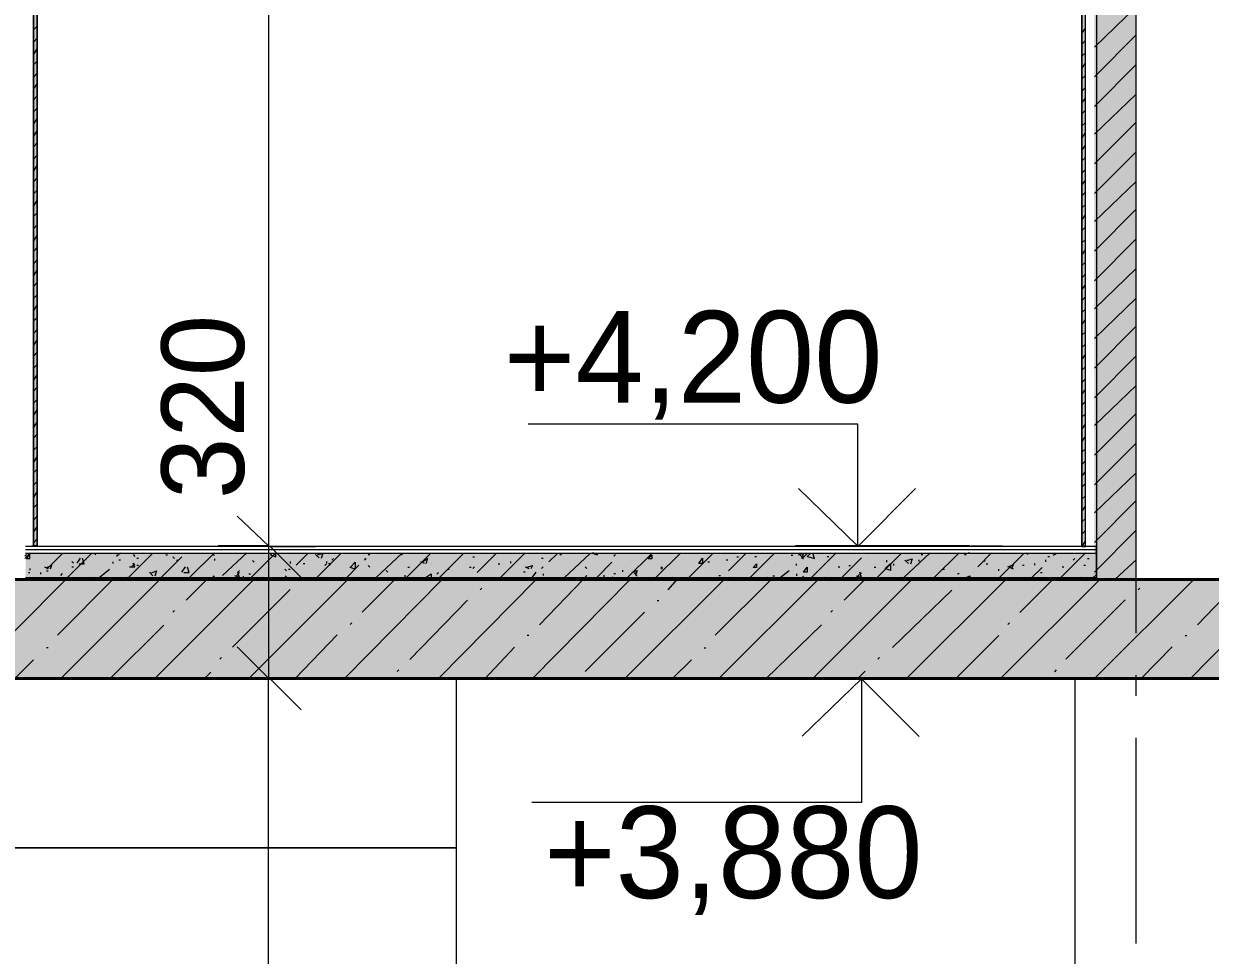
# Model space of a CAD drawing. Header units: millimetres. Extents: x -136833 to 49383, y -8033 to 344618.
# Drawn here: x -40797 to -37917, y 51863 to 54124 of the extents above; entities that cross this region are included whole.
import ezdxf

# ---------------------------------------------------------------- set-up
doc = ezdxf.new("R2010")
doc.units = ezdxf.units.MM
doc.layers.add('PDF _Геометрия', color=7, linetype='Continuous', true_color=0x1d1d1d)
doc.layers.add('PDF _Сплошная заливка', color=7, linetype='Continuous', true_color=0xffffff)
doc.layers.add('PDF _Текст', color=7, linetype='Continuous')

msp = doc.modelspace()

# ---------------------------------------------------------------- hatches: boundary and pattern name
at = {"layer": 'PDF _Сплошная заливка', "transparency": 33554559}
h = msp.add_hatch(color=256, dxfattribs=at)
h.paths.add_polyline_path([(-77398.8375915002, 52535.51989196878), (-77398.8375915002, 52776.42463318465), (-103546.0112988801, 52776.42463318465), (-103546.0112988801, 52535.51989196878)])
h.paths.add_polyline_path([(146.768885612255, 52535.51989196878), (146.768885612255, 52776.42463318465), (-22999.65702283529, 52776.42463318465), (-22999.65702283529, 52535.51989196878)])
h.paths.add_polyline_path([(-23351.00181990939, 52535.51989196878), (-23351.00181990939, 52776.42463318465), (-26352.24833949412, 52776.42463318465), (-26352.24833949412, 52535.51989196878)])
h.paths.add_polyline_path([(-26398.81210778105, 52535.51989196878), (-26398.81210778105, 52776.42463318465), (-44097.27712665802, 52776.42463318465), (-44097.27712665802, 52535.51989196878)])
h.paths.add_polyline_path([(-45350.26580056082, 52535.51989196878), (-45350.26580056082, 52776.42463318465), (-50899.8203663938, 52776.42463318465), (-50899.8203663938, 52535.51989196878)])

# ---------------------------------------------------------------- linework, layer by layer
at = {"layer": 'PDF _Геометрия', "color": 7, "lineweight": 9}
for points in [[(-40202.82272599731, 61293.74813875536), (-40202.82272599731, 60933.93901848785), (-40202.82272599731, 57056.43696402227), (-40202.82272599731, 56734.74370168302), (-40202.82272599731, 52857.24164721744), (-40202.82272599731, 52535.49126965579), (-40325.4977790884, 52535.49126965579)], [(-38193.56791830498, 56733.29451778366), (-38193.56791830498, 52775.05644337363), (-40792.75856979263, 52775.05644337363)], [(-40777.10591135691, 52856.9506662601), (-40773.13522599732, 52856.9506662601), (-40773.13522599732, 56734.4927905751), (-40777.10591135691, 56734.4927905751)], [(-40773.13522599732, 56733.58456778698), (-40773.13522599732, 52855.872159851)], [(-40764.36118753577, 52856.84600328846), (-40764.36118753577, 56734.41557387019), (-40764.36118753577, 52856.84600328846), (-40772.86823685149, 52856.84600328846)], [(-38228.63123679247, 52855.74869792977), (-38219.89003368959, 52855.74869792977), (-38219.89003368959, 56733.46248919894), (-38228.63123679247, 56733.46248919894)], [(-38223.97039816066, 52856.79724020677), (-38219.89003368959, 52856.79724020677), (-38219.89003368959, 56734.33603841729), (-38223.97039816066, 56734.33603841729)], [(-38198.58485882911, 52776.31930365739), (-38097.05349522806, 52776.31930365739), (-38097.05349522806, 56734.32010157034), (-38198.58485882911, 56734.32010157034)], [(-38097.05349522806, 53995.48626916441), (-38097.05349522806, 54050.50996688622)], [(-38097.05349522806, 53398.62340887152), (-38097.05349522806, 53898.09896092497)], [(-40202.82272599731, 53314.39232659597), (-40202.82272599731, 52874.13064130221), (-40202.82272599731, 52696.3950131949)], [(-38097.05349522806, 53246.21240291028), (-38097.05349522806, 53296.9780817933)], [(-38772.65445676653, 52856.36246844574), (-38772.65445676653, 53152.64575729634), (-39572.74238659554, 53152.64575729634)], [(-38097.05349522806, 52645.09010587246), (-38097.05349522806, 53144.6254842293)], [(-38193.56791830498, 52775.05644337363), (-38193.56791830498, 52779.31156364099), (-38193.56791830498, 52838.59288907216), (-38193.56791830498, 52847.04477465105), (-38193.56791830498, 52855.49666022994), (-40792.75856979263, 52855.49666022994)], [(-38193.56791830498, 52847.04477465105), (-40792.75856979263, 52847.04477465105)], [(-40202.82272599731, 52857.24164721744), (-40325.4977790884, 52857.24164721744)], [(-40194.4472872585, 52855.18091159709), (-40088.76022599731, 52855.18091159709)], [(-38623.49580292037, 52857.14333699091), (-38924.07492740938, 52857.14333699091)], [(-38500.65926445882, 52857.10812057676), (-38776.06708428203, 52857.10812057676)], [(-38421.69291830498, 52856.42892868872), (-38497.86829989692, 52856.42892868872)], [(-38193.56791830498, 52838.59288907216), (-40792.75856979263, 52838.59288907216)], [(-38193.56791830498, 52779.31156364099), (-40792.75856979263, 52779.31156364099)], [(-40325.4977790884, 48653.76696809548), (-40202.82272599731, 48653.76696809548), (-40202.82272599731, 52535.49126965579), (-43847.69714427395, 52535.49126965579)], [(-40194.4472872585, 52533.43483176187), (-40088.76022599731, 52533.43483176187)], [(-39746.57272599731, 48652.80952717979), (-39746.57272599731, 52534.65580984105)], [(-39742.88810325396, 52533.75619896383), (-39641.28426445884, 52533.75619896383)], [(-38342.72657215114, 52533.99652970852), (-39642.31642062905, 52533.99652970852)], [(-38763.88041830498, 52534.54694515248), (-38763.88041830498, 52233.94997548147), (-39564.0426850224, 52233.94997548147)], [(-38614.72176445882, 52534.30363191941), (-38915.32877198349, 52534.30363191941)], [(-37614.48137984345, 52535.03238124591), (-38765.70325196529, 52535.03238124591)], [(-38343.50504493757, 52534.24093782371), (-38246.21214907423, 52534.24093782371), (-38246.21214907423, 48652.29926068941)], [(-38097.05349522806, 52492.68052365237), (-38097.05349522806, 52543.50318135647)], [(-38097.05349522806, 51891.61520543564), (-38097.05349522806, 52391.09359913638)]]:
    msp.add_lwpolyline(points, dxfattribs=at)
for points in [[(-38228.66407215114, 56733.55752171383), (-38228.66407215114, 52855.79363435723)], [(-39746.57272599731, 52124.05865458692), (-43844.52586450032, 52124.05865458692)]]:
    msp.add_lwpolyline(points, close=True, dxfattribs=at)
at = {"layer": 'PDF _Геометрия', "lineweight": 9}
for points in [[(-38198.58485882911, 54067.43090874146), (-38097.05349522806, 54164.8182228159)], [(-38198.58485882911, 53995.48626916441), (-38097.05349522806, 54097.0731878454)], [(-38198.58485882911, 53923.48179744899), (-38097.05349522806, 54025.12712452719)], [(-38198.58485882911, 53855.79517671071), (-38097.05349522806, 53953.12408238793)], [(-38198.58485882911, 53783.79212873644), (-38097.05349522806, 53885.43745581466)], [(-38198.58485882911, 53711.84606541823), (-38097.05349522806, 53813.43440784038)], [(-38198.58485882911, 53644.1024600239), (-38097.05349522806, 53741.48834452219)], [(-38198.58485882911, 53572.1563967057), (-38097.05349522806, 53673.74331538669)], [(-38198.58485882911, 53500.2103275525), (-38097.05349522806, 53601.79867580964)], [(-38198.58485882911, 53432.46672215815), (-38097.05349522806, 53529.85261249145)], [(-38198.58485882911, 53360.52065883996), (-38097.05349522806, 53457.84814077603)], [(-38198.58485882911, 53288.51618712453), (-38097.05349522806, 53390.10452954667)], [(-38198.58485882911, 53216.57154754749), (-38097.05349522806, 53318.15846622847)], [(-38198.58485882911, 53148.82651841199), (-38097.05349522806, 53246.21240291028)], [(-38198.58485882911, 53076.8804550938), (-38097.05349522806, 53178.46879751592)], [(-38198.58485882911, 53004.93581551674), (-38097.05349522806, 53106.52273419773)], [(-38198.58485882911, 52937.19078054625), (-38097.05349522806, 53034.5182624823)], [(-38198.58485882911, 52865.2461409692), (-38097.05349522806, 52966.83305965018)], [(-38198.58485882911, 52793.24166925378), (-38097.05349522806, 52894.82858793475)], [(-40794.65323447164, 52831.70267647122), (-40790.68330292038, 52835.89823577772)], [(-40794.38500737627, 52826.32181630146), (-40781.90926445884, 52839.02320839516), (-40790.41469892087, 52826.32181630146), (-40781.90926445884, 52826.32181630146), (-40781.90926445884, 52839.02320839516)], [(-40740.96742411262, 52800.22942846373), (-40702.94291830499, 52838.30935763197)], [(-40691.81901225552, 52779.51385262348), (-40632.7506106127, 52838.75141640096)], [(-40680.59563422577, 52819.04298519581), (-40676.62080292038, 52814.84224766175)], [(-40667.58946443525, 52814.63569408424), (-40659.07272599731, 52827.35396670664)], [(-40662.79219541843, 52813.51198816864), (-40650.29868753576, 52813.51198816864), (-40654.27464955363, 52826.23147222145)], [(-40623.97657215115, 52839.73042036019), (-40623.97657215115, 52835.52728719496)], [(-40580.10637984346, 52813.95414748273), (-40580.10637984346, 52818.21615012253)], [(-40571.33234138192, 52835.05264099148), (-40571.33234138192, 52830.84711787184)], [(-40571.08392305369, 52831.83032848459), (-40562.55830292038, 52840.29905431289)], [(-40566.53803397989, 52823.3616026563), (-40562.55830292038, 52823.3616026563)], [(-40542.75553069898, 52780.29005226486), (-40483.59195676654, 52839.5661180906)], [(-40531.44338775039, 52835.71088576863), (-40527.46214907424, 52831.5033767062)], [(-40522.66972619301, 52827.20119735618), (-40518.6881106127, 52827.20119735618)], [(-40464.06866357669, 52779.69134732521), (-40413.39964907421, 52830.47154981059)], [(-40452.48043373402, 52835.04571204934), (-40448.49580292038, 52835.04571204934)], [(-40434.93311061924, 52830.65228728496), (-40430.94772599731, 52826.44039664536)], [(-40426.15944906187, 52822.07946647106), (-40422.17368753576, 52822.07946647106)], [(-40393.69204914247, 52781.13377768353), (-40334.43330292037, 52840.3897377097)], [(-40338.4228334881, 52835.09122495266), (-40334.43330292037, 52835.09122495266)], [(-40334.43330292037, 52825.57504972975), (-40334.43330292037, 52821.35877751297)], [(-40314.77608831842, 52784.66449254425), (-40255.46695676653, 52839.69529262841)], [(-40244.62856758594, 52780.90087114692), (-40185.27464907423, 52840.13775269718)], [(-40241.912556357, 52821.56515094602), (-40237.91887984346, 52817.34449144841)], [(-40198.04424857011, 52834.90922812008), (-40194.04868753576, 52839.13187924637)], [(-40197.8309265007, 52834.83073599025), (-40185.27464907423, 52830.60768653822), (-40185.27464907423, 52839.11090573423)], [(-40150.17849522807, 52818.64662939196), (-40150.17849522807, 52814.42199234603)], [(-40136.01045198526, 52809.80316430722), (-40106.30830292037, 52839.44813887921)], [(-40088.55621614595, 52836.02609178425), (-40079.98618753576, 52827.56905043126)], [(-40086.79664593785, 52779.50916522962), (-40027.34195676653, 52838.73217847761)], [(-40083.78382280392, 52834.92347206852), (-40071.21214907423, 52839.15169404123), (-40075.21298676687, 52826.46702240923)], [(-40062.4381106127, 52818.9629757726), (-40062.4381106127, 52814.7343554747)], [(-40048.89200209476, 52821.95795553263), (-40044.89003368962, 52826.18737819643)], [(-39969.92904807837, 52822.34058744146), (-39965.92368753576, 52826.57358931653)], [(-39969.92904807837, 52825.54432100158), (-39965.92368753576, 52825.54432100158)], [(-39961.15538652099, 52836.001023845), (-39957.14964907423, 52836.001023845)], [(-39957.14964907423, 52840.23442404527), (-39957.14964907423, 52840.23442404527)], [(-39941.73669992448, 52780.32051009595), (-39878.18330292038, 52839.58240154383)], [(-39939.60157215114, 52840.09932195117), (-39939.60157215114, 52840.09932195117)], [(-39878.18330292038, 52834.25786497417), (-39878.18330292038, 52838.49485010122)], [(-39867.00928192305, 52780.74879156777), (-39807.99099522807, 52839.99649757337)], [(-39834.13251614006, 52818.97995419426), (-39825.53907215116, 52814.74057338706)], [(-39829.37105301875, 52817.88465381801), (-39816.76503368962, 52826.30685404993), (-39820.77680160299, 52813.64488041458)], [(-39788.09283380398, 52780.0508509693), (-39729.02464907423, 52839.29124852437)], [(-39706.71920135709, 52830.63125280348), (-39702.7025336896, 52830.63125280348)], [(-39696.54785832677, 52792.0681629789), (-39650.05830292038, 52838.6179740535)], [(-39639.0284318013, 52780.873694325), (-39579.86599522807, 52840.0950302293)], [(-39614.96214907423, 52815.03547482916), (-39614.96214907423, 52819.28440971214)], [(-39540.01963176696, 52827.03124827908), (-39535.99580292038, 52827.03124827908)], [(-39522.17162310236, 52818.26944655881), (-39500.89964907423, 52839.42633377448)], [(-39518.44772599729, 52825.84069364215), (-39518.44772599729, 52825.84069364215)], [(-39496.15132398011, 52836.15879254623), (-39492.12561061268, 52836.15879254623)], [(-39485.22426416389, 52779.46828933727), (-39421.93330292038, 52838.73192013493)], [(-39417.18836996373, 52839.72331949534), (-39413.15926445884, 52839.72331949534)], [(-39417.04690888415, 52839.62364240281), (-39404.38522599729, 52835.42274751147), (-39404.38522599729, 52839.62364240281)], [(-39407.28271399735, 52779.008475543), (-39369.28907215115, 52817.12018099069)], [(-39364.54640061947, 52831.87374806005), (-39360.5150336896, 52836.07660188143)], [(-39332.13113356048, 52779.2110096043), (-39272.77464907423, 52838.51121385736)], [(-39325.41887984345, 52822.03592678548), (-39325.41887984345, 52822.03592678548)], [(-39261.98317967688, 52780.73207311601), (-39202.58234138192, 52839.96113016178)], [(-39220.13041830499, 52839.10647949451), (-39220.13041830499, 52839.10647949451)], [(-39183.06673155783, 52780.05270065073), (-39123.61599522806, 52839.33151720321)], [(-39158.71214907421, 52818.45061145536), (-39158.71214907421, 52818.45061145536)], [(-39136.43120012771, 52818.2376297422), (-39132.3900336896, 52818.2376297422)], [(-39092.56289234082, 52823.10548717527), (-39088.51984138192, 52823.10548717527)], [(-39086.81967348122, 52796.2730273389), (-39044.64964907421, 52838.61793493098)], [(-39066.24190766871, 52830.29654121165), (-39062.19772599731, 52830.29654121165)], [(-39034.00232955514, 52779.80044701805), (-38974.45734138192, 52839.05750370753)], [(-39027.10157215115, 52838.45062424493), (-39027.10157215115, 52838.45062424493)], [(-39022.37359988183, 52830.97163280797), (-39018.3275336896, 52830.97163280797)], [(-38934.63698430806, 52834.43533985304), (-38930.58714907421, 52834.43533985304)], [(-38916.99422344436, 52835.24090272599), (-38904.2650336896, 52839.52210194997), (-38908.31599963595, 52826.79432385296)], [(-38912.943257498, 52834.1999092818), (-38904.2650336896, 52825.75333619425)], [(-38908.22136931383, 52825.67390552759), (-38895.49099522806, 52838.40427961336)], [(-38895.39679542863, 52830.86153376991), (-38886.71695676653, 52839.36901976897)], [(-38894.72776349871, 52830.78478569985), (-38877.94291830499, 52826.56031455807), (-38881.99501496382, 52839.2916452541)], [(-38884.36115307001, 52780.59017040466), (-38825.29868753576, 52839.88306200587)], [(-38846.90036873432, 52831.52049913567), (-38842.84676445882, 52831.52049913567)], [(-38810.23317904118, 52781.08597522879), (-38763.88041830498, 52827.67072573838)], [(-38746.33234138192, 52839.17500574579), (-38746.33234138192, 52839.17500574579)], [(-38746.33234138192, 52826.48391592781), (-38746.33234138192, 52826.48391592781)], [(-38726.52729169841, 52779.22224757524), (-38667.36599522807, 52838.4982393664)], [(-38711.23618753576, 52821.9680961798), (-38711.23618753576, 52821.9680961798)], [(-38702.46214907421, 52817.60663047533), (-38702.46214907421, 52821.83896036725)], [(-38660.44307226298, 52780.68603430599), (-38597.17368753575, 52839.94794065036)], [(-38658.51955749211, 52822.46990949778), (-38649.81791830498, 52814.00054026493)], [(-38653.87981447206, 52822.46990949778), (-38649.81791830498, 52822.46990949778)], [(-38653.80859952867, 52821.35770932923), (-38641.04387984346, 52825.5927897837), (-38645.1061529147, 52812.88755422191)], [(-38623.49580292037, 52819.01914737568), (-38623.49580292037, 52823.25501370517)], [(-38618.78516824257, 52835.89815459095), (-38614.72176445882, 52835.89815459095)], [(-38586.23052603478, 52781.13248702678), (-38526.98137984343, 52840.38021591269)], [(-38553.30349522807, 52817.39316976642), (-38553.30349522807, 52817.39316976642)], [(-38513.50122955407, 52836.01878788654), (-38509.43330292037, 52836.01878788654)], [(-38504.72756799667, 52840.2008229176), (-38500.65926445882, 52840.2008229176)], [(-38481.73204541387, 52805.84170052235), (-38448.01503368959, 52839.73470352495)], [(-38465.56311061268, 52822.93477143938), (-38465.56311061268, 52818.69183223476)], [(-38428.39666466319, 52779.77382655359), (-38369.04868753575, 52839.06214846764)], [(-38404.14484138192, 52835.09244562864), (-38404.14484138192, 52835.09244562864)], [(-38364.34898307867, 52839.99813568634), (-38360.2746490742, 52835.75048705049)], [(-38316.40445676653, 52818.48825211427), (-38316.40445676653, 52822.68101802261)], [(-38311.70701373443, 52831.06941820004), (-38307.63041830498, 52831.06941820004)], [(-38298.81708506995, 52834.11160730381), (-38290.0823413819, 52838.36240525858)], [(-38279.33135114556, 52780.57349460711), (-38219.89003368959, 52839.83981900443)], [(-38250.2913828328, 52822.09586543585), (-38246.21214907423, 52826.34862225231)], [(-38215.19673660329, 52826.03907475996), (-38211.11599522806, 52826.03907475996)], [(-38147.81917411109, 52776.31930365739), (-38097.05349522806, 52822.88394835771)], [(-40785.87957291427, 52792.46896803038), (-40781.90926445884, 52792.46896803038)], [(-40781.90926445884, 52801.99605259881), (-40781.90926445884, 52797.7433353678)], [(-40755.58714907423, 52788.0003603073), (-40755.58714907423, 52792.19612896989)], [(-40746.54854374743, 52805.82105594354), (-40738.03907215115, 52801.62172247846)], [(-40742.01126512738, 52796.28944931104), (-40738.03907215115, 52796.28944931104)], [(-40741.74788259315, 52804.69233176779), (-40729.2650336896, 52808.94747127935), (-40733.23760357001, 52800.43719225621)], [(-40706.91661889789, 52785.41810568872), (-40702.94291830499, 52789.67445634056)], [(-40680.59563422577, 52806.32850920429), (-40676.62080292038, 52806.32850920429)], [(-40614.45001186329, 52779.10837099604), (-40588.88041830499, 52800.30260934727)], [(-40606.42849522809, 52796.18769296573), (-40606.42849522809, 52796.18769296573)], [(-40539.97223759112, 52806.08756907194), (-40527.46214907424, 52806.08756907194), (-40531.44338775039, 52814.55950874063)], [(-40535.99099891496, 52805.06449941815), (-40527.46214907424, 52813.47951754299)], [(-40522.66972619301, 52810.25572531335), (-40518.6881106127, 52810.25572531335)], [(-40492.12484374152, 52793.03382794454), (-40483.59195676654, 52784.55649575235)], [(-40487.33511280798, 52791.85596518518), (-40474.81791830499, 52796.12281238609), (-40478.80141840613, 52783.43616146882)], [(-40413.16576442934, 52793.37375075649), (-40404.6256106127, 52806.07000458863)], [(-40408.37942563326, 52792.25705111677), (-40395.85157215115, 52792.25705111677), (-40399.83846438976, 52804.95449961931)], [(-40285.55946780594, 52784.83924449664), (-40273.01503368962, 52780.56311188691), (-40277.00720258648, 52793.27737118446), (-40273.01503368962, 52797.49643167762)], [(-40281.56729890905, 52783.75629395794), (-40273.01503368962, 52792.25148706082)], [(-40250.68621791436, 52788.79867100898), (-40246.69291830501, 52788.79867100898)], [(-40162.94960234061, 52800.74378412274), (-40158.95253368962, 52796.51954540202)], [(-40158.95253368962, 52809.19226727269), (-40158.95253368962, 52809.19226727269)], [(-40154.17594078324, 52800.66368785914), (-40150.17849522807, 52800.66368785914)], [(-40150.17849522807, 52797.5234384533), (-40150.17849522807, 52797.5234384533)], [(-40119.08129455372, 52814.10799366771), (-40115.08234138192, 52814.10799366771)], [(-40066.4393252095, 52809.42032510824), (-40062.4381106127, 52813.64895112057)], [(-40057.66566365212, 52814.66004103814), (-40053.66407215115, 52810.43102241505)], [(-40013.21310210983, 52780.15939624465), (-39983.47176445885, 52809.78483853667)], [(-39961.15538652099, 52809.57124603255), (-39957.14964907423, 52805.3378401114)], [(-39917.28707873411, 52797.5450282625), (-39913.27945676653, 52793.30963643624)], [(-39864.64510938985, 52805.55219871287), (-39860.63522599729, 52805.55219871287)], [(-39820.59819888823, 52780.74879156777), (-39807.99099522807, 52789.22913502503), (-39807.99099522807, 52780.74879156777)], [(-39807.99099522807, 52813.58180174576), (-39807.99099522807, 52813.58180174576)], [(-39794.45581693086, 52788.00962538025), (-39790.44291830499, 52792.25059375927)], [(-39768.13483225873, 52800.48431419331), (-39764.12080292038, 52800.48431419331)], [(-39755.34676445884, 52796.17986382607), (-39755.34676445884, 52796.17986382607)], [(-39715.49286291447, 52805.27796770286), (-39711.47657215114, 52805.27796770286)], [(-39706.71920135709, 52802.06360429018), (-39702.7025336896, 52806.25113356977)], [(-39676.38041830499, 52797.58168003937), (-39676.38041830499, 52797.58168003937)], [(-39645.30357045546, 52813.13452261821), (-39641.28426445884, 52813.13452261821)], [(-39583.88793955385, 52793.56778683372), (-39579.86599522807, 52793.56778683372)], [(-39579.70881613417, 52806.1515161913), (-39571.09195676654, 52801.95808711262)], [(-39574.95828323357, 52805.06391238436), (-39562.31791830499, 52809.25773440057), (-39566.34061643909, 52800.81258755019)], [(-39562.16235406479, 52780.65024486045), (-39553.54387984345, 52793.34790613288)], [(-39540.01963176696, 52801.6311673826), (-39535.99580292038, 52805.88368719236)], [(-39535.99580292038, 52788.93112693437), (-39535.99580292038, 52784.73613185237)], [(-39483.35157215115, 52788.50295211124), (-39483.35157215115, 52788.50295211124)], [(-39434.73569307846, 52805.9820158239), (-39430.70734138193, 52801.78230549829)], [(-39364.54640061947, 52789.49798703433), (-39360.5150336896, 52789.49798703433)], [(-39342.96695676654, 52793.6119074064), (-39342.96695676654, 52797.81554710173)], [(-39320.54551344841, 52793.26722580685), (-39307.87080292037, 52797.53010207175), (-39311.90443127521, 52784.797726722)], [(-39316.51188509357, 52792.22928205909), (-39307.87080292037, 52783.761194351)], [(-39311.90443127521, 52792.22928205909), (-39307.87080292037, 52792.22928205909)], [(-39250.48880037358, 52805.4310256519), (-39246.4525336896, 52805.4310256519)], [(-39250.48880037358, 52802.2602739995), (-39246.4525336896, 52802.2602739995)], [(-38960.76063406744, 52780.55662017072), (-38939.36118753576, 52797.44349092095)], [(-38921.81311061267, 52808.96402644839), (-38921.81311061267, 52813.18653290263)], [(-38921.81311061267, 52788.83299796657), (-38921.81311061267, 52784.61049151232)], [(-38886.71695676653, 52797.01101361189), (-38886.71695676653, 52797.01101361189)], [(-38842.84676445882, 52792.38652023135), (-38842.84676445882, 52792.38652023135)], [(-38820.57938406219, 52805.93278555106), (-38816.52464907421, 52805.93278555106)], [(-38794.25839939008, 52808.88953488285), (-38790.2025336896, 52808.88953488285)], [(-38776.62855735597, 52784.27301144006), (-38763.88041830498, 52780.04343790479), (-38767.93741471793, 52792.79016319657)], [(-38772.57156094302, 52783.22905456276), (-38763.88041830498, 52791.74762007847)], [(-38732.84276848845, 52805.18404713963), (-38728.78426445882, 52805.18404713963)], [(-38684.91407215114, 52808.99998108054), (-38684.91407215114, 52813.23309684748)], [(-38566.14319889832, 52800.50212105968), (-38562.0775336896, 52800.50212105968)], [(-38531.0485526688, 52789.6128585023), (-38526.98137984343, 52789.6128585023)], [(-38491.88522599729, 52792.49272631735), (-38491.88522599729, 52792.49272631735)], [(-38460.85926020981, 52813.34360713548), (-38456.78907215114, 52813.34360713548)], [(-38430.46695676653, 52796.18668530778), (-38430.46695676653, 52800.43119044787)], [(-38408.16868387403, 52806.41859861108), (-38395.37080292037, 52810.66467549906), (-38399.4436293082, 52802.23074110386)], [(-38404.0958574862, 52805.43021279645), (-38395.37080292037, 52801.18413590847)], [(-38373.12264463605, 52810.43647824027), (-38369.04868753575, 52810.43647824027)], [(-38350.79321225261, 52779.42535829058), (-38325.17849522807, 52804.80416727041)], [(-38342.72657215114, 52810.21173117134), (-38342.72657215114, 52814.46017150106)], [(-38329.25433684918, 52792.11476278049), (-38325.17849522807, 52792.11476278049)], [(-38290.0823413819, 52802.31736738261), (-38290.0823413819, 52802.31736738261)], [(-38276.61236750492, 52806.40436423548), (-38272.53426445884, 52806.40436423548)], [(-38223.97039816066, 52810.23582328679), (-38219.89003368959, 52810.23582328679)], [(-40935.38496054191, 52534.50090458818), (-40694.16887984348, 52775.83060657415)], [(-40773.13522599732, 52775.46020547792), (-40777.10591135691, 52779.65794511684)], [(-40715.35282215932, 52640.40517836568), (-40580.10637984346, 52775.87914911311)], [(-40707.28802286131, 52534.64323558459), (-40466.04387984346, 52775.94155562006)], [(-40689.36929578314, 52775.72330683924), (-40685.39484138193, 52779.98046491794)], [(-40632.7506106127, 52776.33303654769), (-40636.72732643888, 52780.59261690694)], [(-40553.53746098433, 52776.60890048592), (-40545.01022599731, 52780.87251797944)], [(-40492.36599522807, 52776.17981777267), (-40496.34874152087, 52780.38892013589)], [(-40479.18272456636, 52534.72909361606), (-40237.91887984346, 52776.05002630477)], [(-40408.61212594713, 52776.46441130915), (-40404.6256106127, 52780.67750261776)], [(-40402.68393094782, 52725.20380327417), (-40351.98137984346, 52775.96059233156)], [(-40382.291141275, 52779.37245391119), (-40378.30349522809, 52779.37245391119)], [(-40343.20734138192, 52774.84410291458), (-40347.1964950455, 52779.05998250336)], [(-40338.4228334881, 52783.24121866737), (-40334.43330292037, 52783.24121866737)], [(-40268.23354102911, 52776.25636986625), (-40264.24099522807, 52780.5329061894)], [(-40264.24099522807, 52783.66792092692), (-40264.24099522807, 52779.44846210858)], [(-40251.0801912239, 52534.86761727403), (-40009.79387984346, 52776.15392865447)], [(-40224.36523324225, 52779.07185855091), (-40220.3708029204, 52779.07185855091)], [(-40220.3708029204, 52779.07185855091), (-40220.3708029204, 52779.07185855091)], [(-40211.59676445885, 52776.87525379925), (-40215.59157168487, 52781.0971025688)], [(-40162.94960234061, 52779.56544264706), (-40158.95253368962, 52783.84682353132)], [(-40145.40227922586, 52779.4574143483), (-40141.40445676654, 52779.4574143483)], [(-40141.40445676654, 52779.4574143483), (-40141.40445676654, 52779.4574143483)], [(-40119.08129455372, 52774.9857189808), (-40115.08234138192, 52779.21195503871)], [(-40062.4381106127, 52775.59135701062), (-40071.00975407659, 52779.81997730852)], [(-40018.96159991971, 52533.91805332621), (-39781.66887984345, 52775.21984763007), (-39785.68215537348, 52779.46121433429)], [(-39987.47637119312, 52777.01351555487), (-39983.47176445885, 52781.24572077955)], [(-39975.87656920165, 52695.79329198951), (-39895.73137984346, 52776.22499467499)], [(-39922.05349522807, 52775.40973874227), (-39926.06074029148, 52779.64473224333)], [(-39882.1924325046, 52779.2329529276), (-39878.18330292038, 52779.2329529276)], [(-39873.41877094722, 52784.43153027581), (-39869.40926445884, 52784.43153027581)], [(-39842.90574717475, 52775.68016442273), (-39834.31311061268, 52779.91914690419)], [(-39790.83808300244, 52534.04601536296), (-39553.54387984345, 52775.36329356022)], [(-39697.94553979972, 52775.49891101765), (-39693.92849522807, 52779.74426097386)], [(-39641.28426445884, 52776.11008409421), (-39645.30357045546, 52780.35782400158)], [(-39562.71737201621, 52534.1675855396), (-39325.41887984345, 52775.43989861992)], [(-39557.56695488171, 52775.36329356022), (-39553.54387984345, 52779.55750851393)], [(-39545.33233724553, 52665.31892773235), (-39439.48137984345, 52775.42538287545)], [(-39500.89964907423, 52775.9584833294), (-39504.92498553748, 52780.15505590815)], [(-39434.73569307846, 52780.60957042703), (-39430.70734138193, 52784.86827391641)], [(-39417.18836996373, 52776.19744626394), (-39413.15926445884, 52780.45554262646)], [(-39390.8673852916, 52784.45512900018), (-39386.83714907421, 52784.45512900018)], [(-39360.5150336896, 52776.83178732037), (-39369.15127130169, 52781.03464114176)], [(-39338.63091762211, 52534.28066700199), (-39097.29387984345, 52775.56131940968)], [(-39294.35710816046, 52779.41155356942), (-39290.32272599729, 52779.41155356942)], [(-39276.80978504573, 52776.04115196344), (-39272.77464907423, 52780.30562152913)], [(-39232.69408188121, 52750.09287855902), (-39211.35637984345, 52775.52326486808)], [(-39220.13041830499, 52776.65912022917), (-39224.16781570147, 52780.86826104205)], [(-39127.65753857033, 52774.74288747796), (-39123.61599522806, 52779.01413434403)], [(-39118.50056875388, 52640.16872406384), (-38983.23137984345, 52775.60867302014)], [(-39110.51441617191, 52534.38034426138), (-38869.16887984345, 52775.66794635671)], [(-39110.1102154556, 52785.17815609527), (-39106.06791830499, 52785.17815609527)], [(-39079.74580292037, 52776.47436636709), (-39083.78923078346, 52780.68979417149)], [(-39062.08818508768, 52780.47699643053), (-39053.42368753576, 52780.47699643053)], [(-39053.42368753576, 52780.47699643053), (-39053.42368753576, 52780.47699643053)], [(-38996.05261520969, 52776.73674034823), (-38992.00541830498, 52781.01395632024)], [(-38978.50529209495, 52784.02059584724), (-38974.45734138192, 52784.02059584724)], [(-38930.58714907421, 52775.20859259497), (-38934.63698430806, 52779.43070611169)], [(-38908.31599963595, 52779.1799182672), (-38904.2650336896, 52783.40320481097)], [(-38882.38946416645, 52534.52541122906), (-38641.04387984346, 52775.81575822256)], [(-38855.67403029169, 52776.60425178503), (-38851.62080292037, 52780.82989595062)], [(-38806.09802360396, 52724.97506031541), (-38755.10637984343, 52775.73610084606)], [(-38790.2025336896, 52775.0043711908), (-38794.25839939008, 52779.23277170765)], [(-38706.52178381632, 52775.28195166469), (-38702.46214907421, 52779.51569043734)], [(-38667.36599522807, 52783.45614341718), (-38667.36599522807, 52783.45614341718)], [(-38649.81791830498, 52775.88696034996), (-38658.51955749211, 52780.12164786692)], [(-38654.26737854566, 52534.65456363046), (-38412.91887984345, 52775.94485372729)], [(-38641.04387984346, 52780.05083287541), (-38641.04387984346, 52780.05083287541)], [(-38641.04387984346, 52780.05083287541), (-38641.04387984346, 52780.05083287541)], [(-38566.14319889832, 52775.12855994799), (-38562.0775336896, 52779.36717684005)], [(-38509.43330292037, 52775.71330857802), (-38513.50122955407, 52779.9542830951)], [(-38509.37462990244, 52779.88975614691), (-38500.65926445882, 52784.1311236015), (-38500.65926445882, 52779.88975614691)], [(-38443.31193709504, 52779.32828762469), (-38439.24099522806, 52779.32828762469)], [(-38426.14250478955, 52534.76570592805), (-38184.79387984345, 52776.0531256741)], [(-38425.76461398031, 52776.0058054416), (-38421.69291830498, 52780.25070933376)], [(-38379.20745803483, 52695.52608676011), (-38298.85637984345, 52775.99514878515)], [(-38369.04868753575, 52775.52657085471), (-38373.12264463605, 52779.77382655359)], [(-38285.38602906228, 52775.82491534039), (-38281.30830292036, 52780.07610040897)], [(-38228.66407215114, 52776.43158163907), (-38232.74405971807, 52780.62680258258)], [(-38202.31154368841, 52779.31156364099), (-38193.56791830498, 52787.76344921988)], [(-38198.009133684, 52534.85672510949), (-37956.66887984345, 52776.13991018375)], [(-37965.77719302182, 52533.93019422052), (-37728.54387984343, 52775.26498436075)], [(-37948.50022324049, 52665.1221815861), (-37842.60637984345, 52775.17258853915)], [(-40290.05012541922, 52611.23793118163), (-40150.17849522807, 52750.93672571021)], [(-39689.17187824236, 52750.01944309972), (-39685.15445676653, 52754.26519138113)], [(-38688.55561900834, 52609.88454800406), (-38544.52945676653, 52749.55504609119)], [(-38092.36547480004, 52749.83772441978), (-38088.27945676653, 52754.03914615175)], [(-39860.19715177054, 52581.02580840146), (-39720.25061061268, 52724.92665351459)], [(-39259.26246193096, 52724.02510917788), (-39255.22657215115, 52724.02510917788)], [(-38267.4614778016, 52581.80276887956), (-38123.37561061267, 52725.7718516034)], [(-40434.93311061924, 52696.26777819004), (-40430.94772599731, 52700.4810633258)], [(-39434.36767644562, 52551.82053186107), (-39290.32272599729, 52695.75013111308)], [(-38838.12670717695, 52696.02324517507), (-38834.07272599729, 52700.2496752146)], [(-40588.71137904671, 52533.49849640134), (-40457.26984138193, 52664.71498072189)], [(-40005.02369430786, 52666.00312261533), (-40001.01984138192, 52670.23453118962)], [(-38995.84037526345, 52534.33474511142), (-38860.39484138192, 52665.55219734728)], [(-38408.21729086556, 52665.78326133903), (-38404.14484138192, 52670.02895110621)], [(-40137.86046076706, 52535.1116649205), (-40036.11599522807, 52640.91429293677)], [(-39575.11427799649, 52640.01891566016), (-39571.09195676654, 52640.01891566016)], [(-38536.29289888595, 52533.71852472512), (-38430.46695676653, 52639.54304809438)], [(-37978.30787455416, 52639.79890030043), (-37974.21695676651, 52639.79890030043)], [(-40742.01126512738, 52610.04503848144), (-40738.03907215115, 52610.04503848144)], [(-40320.87551037337, 52582.00737096667), (-40316.88522599731, 52586.22304932206)], [(-39677.96835778117, 52534.52153051383), (-39606.18811061268, 52610.72355575628)], [(-39145.20486168508, 52609.82331187256), (-39141.16407215115, 52609.82331187256)], [(-38085.23814895622, 52535.3018453515), (-38009.31311061268, 52611.5191892523)], [(-40819.6371208012, 52534.16758304196), (-40773.13522599732, 52580.72485915139)], [(-39222.98521570848, 52533.88654942897), (-39176.26022599731, 52580.49746120482)], [(-38724.06910693106, 52581.76165718358), (-38720.01022599731, 52585.99319540371)], [(-40360.29895299117, 52533.56557628415), (-40343.20734138192, 52550.48749097894)], [(-39890.96609406199, 52551.78331809789), (-39886.95734138192, 52556.02130184724)], [(-38771.91308233721, 52535.49083283786), (-38755.10637984343, 52552.46870880158)], [(-38294.15969061968, 52551.57165416726), (-38290.0823413819, 52555.76416226582)]]:
    msp.add_lwpolyline(points, dxfattribs=at)
at = {"layer": 'PDF _Геометрия', "color": 252, "lineweight": 9, "true_color": 0x878787}
for points in [[(-40772.86823685149, 54109.87732489194), (-40764.36118753577, 54118.32760383189)], [(-38228.63123679247, 54100.32017008315), (-38219.89003368959, 54113.02507756049)], [(-40772.86823685149, 54080.2161873671), (-40764.36118753577, 54088.72323668281)], [(-40772.86823685149, 54050.61182021804), (-40764.36118753577, 54063.31562948721)], [(-38228.63123679247, 54074.91320476066), (-38219.89003368959, 54083.42108184285)], [(-40772.86823685149, 54025.20421302241), (-40764.36118753577, 54033.65449196237)], [(-38228.63123679247, 54045.30920321555), (-38219.89003368959, 54053.75875316317)], [(-38228.63123679247, 54015.64688036334), (-38219.89003368959, 54028.35178201322)], [(-40772.86823685149, 53995.59984587336), (-40764.36118753577, 54004.0501248133)], [(-38228.63123679247, 53990.29824217543), (-38219.89003368959, 53998.74778629558)], [(-40772.86823685149, 53965.93871401989), (-40764.36118753577, 53978.64251761769)], [(-38228.63123679247, 53960.63591349575), (-38219.89003368959, 53969.08545761588)], [(-40772.86823685149, 53940.53110115291), (-40764.36118753577, 53948.98138576423)], [(-38228.63123679247, 53931.03333968046), (-38219.89003368959, 53943.67849229341)], [(-40772.86823685149, 53910.9267396752), (-40764.36118753577, 53919.37701861515)], [(-38228.63123679247, 53905.62495245561), (-38219.89003368959, 53914.07449657575)], [(-40772.86823685149, 53881.26560215038), (-40764.36118753577, 53893.96940574818)], [(-38228.63123679247, 53875.96262377593), (-38219.89003368959, 53884.41358979845)], [(-40772.86823685149, 53851.6612350013), (-40764.36118753577, 53864.36504427047)], [(-38228.63123679247, 53846.36004996065), (-38219.89003368959, 53859.06353553563)], [(-40772.86823685149, 53826.25224399234), (-40764.36118753577, 53834.70390674564)], [(-38228.63123679247, 53816.69772128097), (-38219.89003368959, 53829.40120685595)], [(-40772.86823685149, 53796.59110646751), (-40764.36118753577, 53805.09815578323)], [(-38228.63123679247, 53791.28933405611), (-38219.89003368959, 53799.79863304068)], [(-40772.86823685149, 53766.9867449898), (-40764.36118753577, 53779.69054858761)], [(-38228.63123679247, 53761.68676024084), (-38219.89003368959, 53770.136304361)], [(-40772.86823685149, 53741.57913212282), (-40764.36118753577, 53750.02941106277)], [(-38228.63123679247, 53732.02443156116), (-38219.89003368959, 53744.72791130867)], [(-40772.86823685149, 53711.97476497375), (-40764.36118753577, 53720.42504958506)], [(-38228.63123679247, 53706.61746041121), (-38219.89003368959, 53715.1253374934)], [(-40772.86823685149, 53682.31363312029), (-40764.36118753577, 53695.01743671809)], [(-38228.63123679247, 53677.01346469356), (-38219.89003368959, 53685.46300881372)], [(-40772.86823685149, 53656.90602592468), (-40764.36118753577, 53665.41307524039)], [(-38228.63123679247, 53647.35113601388), (-38219.89003368959, 53660.05604349122)], [(-40772.86823685149, 53627.30165877561), (-40764.36118753577, 53635.75193771556)], [(-38228.63123679247, 53622.00250365344), (-38219.89003368959, 53630.45204777358)], [(-40772.86823685149, 53597.64052125077), (-40764.36118753577, 53610.34433051994)], [(-38228.63123679247, 53592.34017497375), (-38219.89003368959, 53600.7897190939)], [(-40772.86823685149, 53572.23291405517), (-40764.36118753577, 53580.73996337088)], [(-38228.63123679247, 53562.67784629407), (-38219.89003368959, 53575.38275377141)], [(-40772.86823685149, 53542.62854690609), (-40764.36118753577, 53551.07882584604)], [(-38228.63123679247, 53537.32921393362), (-38219.89003368959, 53545.77875805376)], [(-40772.86823685149, 53513.02279594366), (-40764.36118753577, 53525.66983483707)], [(-38228.63123679247, 53507.66688525394), (-38219.89003368959, 53516.11642937408)], [(-40772.86823685149, 53487.61518874806), (-40764.36118753577, 53496.065467688)], [(-38228.63123679247, 53478.0628895363), (-38219.89003368959, 53490.76779118617)], [(-40772.86823685149, 53457.95405122322), (-40764.36118753577, 53466.40433583453)], [(-38228.63123679247, 53452.65591838634), (-38219.89003368959, 53461.10546250649)], [(-40772.86823685149, 53428.34968974552), (-40764.36118753577, 53441.05349334333)], [(-38228.63123679247, 53422.99358970665), (-38219.89003368959, 53431.44313965427)], [(-40772.86823685149, 53402.94207687853), (-40764.36118753577, 53411.39235581849)], [(-38228.63123679247, 53393.39101589138), (-38219.89003368959, 53406.09450146636)], [(-40772.86823685149, 53373.28094502508), (-40764.36118753577, 53381.78799434079)], [(-38228.63123679247, 53367.98262866653), (-38219.89003368959, 53376.43217278668)], [(-40772.86823685149, 53343.676577876), (-40764.36118753577, 53356.38038147381)], [(-38228.63123679247, 53338.32029998684), (-38219.89003368959, 53346.82959897141)], [(-40772.86823685149, 53318.26897068039), (-40764.36118753577, 53326.71924962034)], [(-38228.63123679247, 53308.71772617157), (-38219.89003368959, 53321.42121174655)], [(-40772.86823685149, 53288.66460353132), (-40764.36118753577, 53297.11488247127)], [(-38228.63123679247, 53283.30933894672), (-38219.89003368959, 53291.75888306687)], [(-40772.86823685149, 53259.00346600648), (-40764.36118753577, 53271.70727527566)], [(-38228.63123679247, 53253.64701026704), (-38219.89003368959, 53262.15630925159)], [(-40772.86823685149, 53233.59447499753), (-40764.36118753577, 53242.10152431324)], [(-38228.63123679247, 53224.04443645176), (-38219.89003368959, 53236.74791619927)], [(-40772.86823685149, 53203.99010784845), (-40764.36118753577, 53212.4403867884)], [(-38228.63123679247, 53198.63604339944), (-38219.89003368959, 53207.08559334705)], [(-40772.86823685149, 53174.32897599499), (-40764.36118753577, 53187.03277959279)], [(-38228.63123679247, 53169.03346958417), (-38219.89003368959, 53177.48301953178)], [(-40772.86823685149, 53144.72460884591), (-40764.36118753577, 53157.42841244373)], [(-38228.63123679247, 53139.37114673194), (-38219.89003368959, 53152.07462647945)], [(-40772.86823685149, 53119.31699597894), (-40764.36118753577, 53127.76728059026)], [(-38228.63123679247, 53109.76714518684), (-38219.89003368959, 53122.41371970214)], [(-40772.86823685149, 53089.65586412547), (-40764.36118753577, 53098.16291344119)], [(-38228.63123679247, 53084.36017986435), (-38219.89003368959, 53092.80972398449)], [(-40772.86823685149, 53060.05149697641), (-40764.36118753577, 53072.75530624558)], [(-38228.63123679247, 53054.69785118467), (-38219.89003368959, 53063.14739530481)], [(-40772.86823685149, 53034.64388978079), (-40764.36118753577, 53043.09416872074)], [(-38228.63123679247, 53025.09385546703), (-38219.89003368959, 53037.79876294437)], [(-40772.86823685149, 53005.03952263173), (-40764.36118753577, 53013.48980157168)], [(-38228.63123679247, 52999.68689014453), (-38219.89003368959, 53008.13643426468)], [(-40772.86823685149, 52975.37839077825), (-40764.36118753577, 52988.08219437606)], [(-38228.63123679247, 52970.02456146485), (-38219.89003368959, 52978.53243854704)], [(-40772.86823685149, 52949.97077791128), (-40764.36118753577, 52958.47782722699)], [(-38228.63123679247, 52940.42056574721), (-38219.89003368959, 52953.12547322456)], [(-40772.86823685149, 52920.36502694886), (-40764.36118753577, 52928.81531156017)], [(-40772.86823685149, 52890.70389509538), (-40764.36118753577, 52903.40769869319)], [(-38228.63123679247, 52915.01360042473), (-38219.89003368959, 52923.46314454488)], [(-38228.63123679247, 52885.35127174504), (-38219.89003368959, 52893.85914882723)], [(-40772.86823685149, 52865.35305260418), (-40764.36118753577, 52873.80333154413)], [(-38228.63123679247, 52855.74869792977), (-38219.89003368959, 52868.45217767728)]]:
    msp.add_lwpolyline(points, dxfattribs=at)
at = {"layer": 'PDF _Геометрия', "color": 7, "lineweight": 18}
for points in [[(-38772.65445676653, 52856.36246844574), (-38916.33353584787, 52996.04574877765)], [(-38772.09985432289, 52856.16221621633), (-38632.26984138192, 52995.87749125819)], [(-40202.82272599731, 52857.24164721744), (-40279.2828970376, 52929.19260283183)], [(-40199.80705735118, 52856.55925161952), (-40123.85637984346, 52780.32136783895)], [(-40202.82272599731, 52535.49126965579), (-40279.2828970376, 52611.72019536809)], [(-40199.80705735118, 52534.82010924534), (-40123.85637984346, 52458.64078258251)], [(-38763.88041830498, 52534.54694515248), (-38907.57284673865, 52394.85210627479)], [(-38763.33878830897, 52534.33797374927), (-38623.49580292037, 52394.6664003445)]]:
    msp.add_lwpolyline(points, dxfattribs=at)
at = {"layer": 'PDF _Геометрия', "lineweight": 9}
for points in [[(-39992.24580292037, 52800.36377228875), (-40004.82813562921, 52804.59557918823), (-39992.24580292037, 52817.29100560541)], [(-39272.77464907423, 52834.24674429167), (-39272.77464907423, 52825.77549153491), (-39281.41896095483, 52825.77549153491)], [(-39149.93811061267, 52826.84277795393), (-39149.93811061267, 52814.14815744779), (-39158.59372646922, 52814.14815744779)], [(-39018.3275336896, 52812.99992088061), (-39018.3275336896, 52804.50571574253), (-39026.99526094893, 52804.50571574253)], [(-38895.49099522806, 52805.53866299621), (-38895.49099522806, 52792.86761876797), (-38904.17002646331, 52792.86761876797)], [(-38693.68811061268, 52797.41665057963), (-38706.44572431179, 52801.64937340905), (-38693.68811061268, 52814.34753030055)]]:
    msp.add_lwpolyline(points, close=True, dxfattribs=at)
at = {"layer": 'PDF _Геометрия', "color": 7, "lineweight": 40}
for points in [[(-50895.0913426615, 44554.31698281016), (-26392.48618753566, 44554.31698281016), (-26392.48618753566, 45155.43054379088), (-26392.48618753566, 48283.86854960073), (-26392.48618753566, 48525.15166684684), (-26392.48618753566, 52534.12729970241), (-26392.48618753566, 52775.41202245223), (-44091.69261806377, 52775.41202245223)], [(-44096.0814627634, 52535.18625164722), (-26646.93330292027, 52535.18625164722), (-26646.93330292027, 48526.41237129874), (-44096.0814627634, 48526.41237129874)]]:
    msp.add_lwpolyline(points, dxfattribs=at)
at = {"layer": 'PDF _Сплошная заливка', "lineweight": 5, "transparency": 33554559}
for points in [[(-40772.86823685149, 56734.41557387019), (-40764.36118753577, 56734.41557387019), (-40772.86823685149, 52856.84600328846), (-40764.36118753577, 52856.84600328846)], [(-38228.05076845922, 56733.46248919894), (-38219.89003368959, 56733.46248919894), (-38228.05076845922, 52855.74869792977), (-38219.89003368959, 52855.74869792977)], [(-38198.58485882911, 56734.32010157034), (-38097.05349522806, 56734.32010157034), (-38198.58485882911, 52776.31930365739), (-38097.05349522806, 52776.31930365739)], [(-40792.75856979263, 52838.59288907216), (-38193.56791830498, 52838.59288907216), (-40792.75856979263, 52779.31156364099), (-38193.56791830498, 52779.31156364099)], [(-40792.75856979263, 52779.31156364099), (-38193.56791830498, 52779.31156364099), (-40792.75856979263, 52775.05644337363), (-38193.56791830498, 52775.05644337363)]]:
    msp.add_solid(points, dxfattribs=at)

# ---------------------------------------------------------------- texts
at = {"layer": 'PDF _Текст', "insert": (-40361.23341500154, 52970.59162391783), "char_height": 200.4231529793928, "attachment_point": 4, "rotation": 90, "style": ''}
msp.add_mtext('320', dxfattribs=at)
at = {"layer": 'PDF _Текст', "char_height": 222.6982147375235, "attachment_point": 4, "style": ''}
for s, insert in [('+4,200', (-39631.85351882409, 53295.13415577248)), ('+3,880', (-39534.48860612944, 52092.89495095888))]:
    msp.add_mtext(s, dxfattribs=dict(at, insert=insert))

doc.saveas('drawing.dxf')
